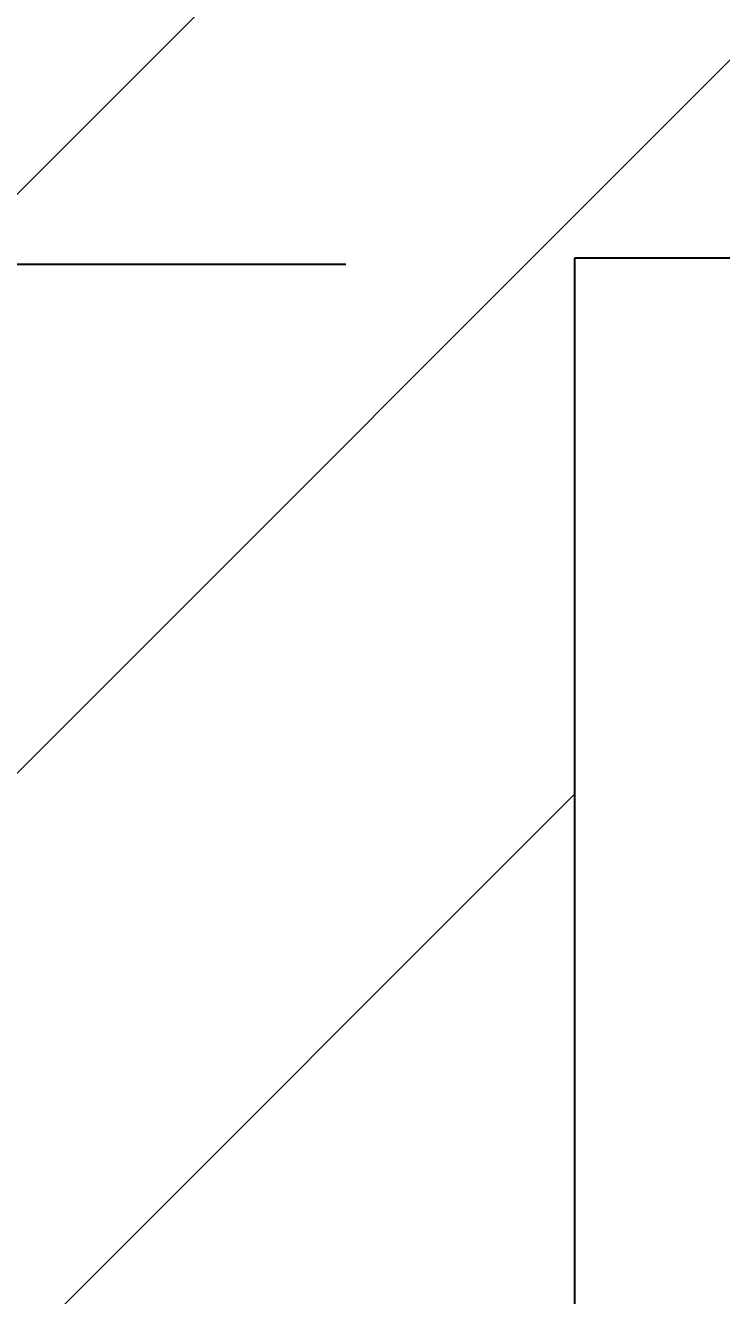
# Model space of a CAD drawing. Header units: millimetres. Extents: x -578208 to -156879, y -40412 to 7119.
# Drawn here: x -164227.5 to -164121.1, y -14100.7 to -13906.7 of the extents above; entities that cross this region are included whole.
import ezdxf

# ---------------------------------------------------------------- set-up
doc = ezdxf.new("R2010")
doc.units = ezdxf.units.MM
doc.header["$MEASUREMENT"] = 0
doc.layers.get('0').update_dxf_attribs({"lineweight": 25})
doc.layers.add('D', color=3, linetype='Continuous', lineweight=13)
doc.styles.add('STU25', font='isocp2.shx')
doc.dimstyles.new('STU25', dxfattribs={"dimscale": 35, "dimtxt": 2.5, "dimasz": 2, "dimexe": 0.6, "dimexo": 1, "dimgap": 1, "dimtad": 1, "dimdsep": 46, "dimtxsty": 'STU25', "dimcen": 2, "dimazin": 2, "dimtfac": 1, "dimtmove": 0, "dimatfit": 3, "dimfxl": 0, "dimtolj": 1, "dimtzin": 0, "dimarcsym": 0})

# ---------------------------------------------------------------- blocks, each defined once
blk = doc.blocks.new('*D7')
at = {"layer": 'D', "color": 0, "lineweight": -2}
for p, q in [((-164178.55, -13943.25), (-165146.62, -13943.25)), ((-165125.62, -14013.25), (-165125.62, -15573.25)), ((-164978.55, -15643.25), (-165146.62, -15643.25))]:
    blk.add_line(p, q, dxfattribs=at)
at = {"layer": 'D', "color": 0}
for points in [[(-165113.96, -14013.25), (-165137.29, -14013.25), (-165125.62, -13943.25)], [(-165137.29, -15573.25), (-165113.96, -15573.25), (-165125.62, -15643.25)]]:
    blk.add_solid(points, dxfattribs=at)
at = {"layer": 'Defpoints', "color": 0}
for p in [(-164143.55, -13943.25), (-165125.62, -15643.25), (-164943.55, -15643.25)]:
    blk.add_point(p, dxfattribs=at)
at = {"layer": 'D', "color": 0, "insert": (-165204.37, -14743.25), "char_height": 87.5, "attachment_point": 5, "rotation": 90, "style": 'STU25'}
blk.add_mtext('\\A1;1700', dxfattribs=at)

msp = doc.modelspace()

# ---------------------------------------------------------------- hatches: boundary and pattern name
at = {"layer": 'D'}
h = msp.add_hatch(dxfattribs=at)
h.set_pattern_fill('ANSI31', color=256, scale=500, style=0)
h.set_pattern_definition([(45, (53519.305, 4676.605), (-44.194174, 44.194174), [])])
h.paths.add_polyline_path([(-163343.551, -13942.247), (-163343.551, -14572.247), (-163343.551, -15002.247), (-163343.551, -15622.247), (-163368.551, -15622.247), (-163368.551, -15632.247), (-163383.158, -15632.247), (-163383.158, -15640.247), (-163349.051, -15640.247), (-163349.051, -15643.247), (-163193.551, -15643.247), (-163193.551, -13856.312), (-162543.551, -13856.312), (-162543.551, -12943.247), (-164943.551, -12943.247), (-164943.551, -13856.312), (-164293.551, -13856.312), (-164293.551, -15643.247), (-164143.051, -15643.247), (-164143.051, -15640.247), (-164108.943, -15640.247), (-164108.943, -15632.247), (-164118.551, -15632.247), (-164118.551, -15622.247), (-164143.551, -15622.247), (-164143.551, -15002.247), (-164143.551, -14572.247), (-164143.551, -13942.247)])

# ---------------------------------------------------------------- linework, layer by layer
for p, q in [((-164143.551, -13942.247), (-163343.551, -13942.247)), ((-164143.551, -14572.247), (-164143.551, -13942.247))]:
    msp.add_line(p, q)

# ---------------------------------------------------------------- dimensions: what is measured, and where the dimension line sits
dim = msp.add_linear_dim(base=(-165125.622, -15643.247), p1=(-164143.551, -13943.247), p2=(-164943.551, -15643.247), angle=90, dimstyle='STU25', dxfattribs=at)
dim.commit()
dim.dimension.update_dxf_attribs({"geometry": '*D7', "text_midpoint": (-165125.622, -14743.247), "dimtype": 160})

doc.saveas('drawing.dxf')
